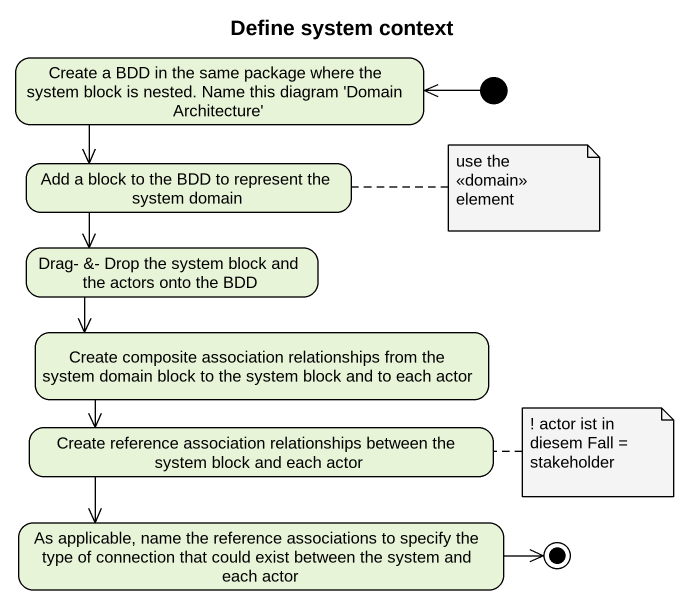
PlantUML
@startuml
title Define system context
hide empty description
state "Create a BDD in the same package where the system block is nested. Name this diagram 'Domain Architecture'" as Create_a_BDD_in_the_same
state "Add a block to the BDD to represent the system domain" as Add_a_block_to_the_BDD_to
state "Drag- &- Drop the system block and the actors onto the BDD" as Drag_Drop_the_system_block
state "Create composite association relationships from the system domain block to the system block and to each actor" as Create_composite
state "Create reference association relationships between the system block and each actor" as Create_reference
state "As applicable, name the reference associations to specify the type of connection that could exist between the system and each actor" as As_applicable_name_the
[*] -left-> Create_a_BDD_in_the_same
Create_a_BDD_in_the_same --> Add_a_block_to_the_BDD_to
Add_a_block_to_the_BDD_to --> Drag_Drop_the_system_block
Drag_Drop_the_system_block --> Create_composite
Create_composite --> Create_reference
Create_reference --> As_applicable_name_the
As_applicable_name_the -right-> [*]
note right of Add_a_block_to_the_BDD_to : use the <<domain>> element
note right of Create_reference : ! actor ist in diesem Fall = stakeholder
@enduml
